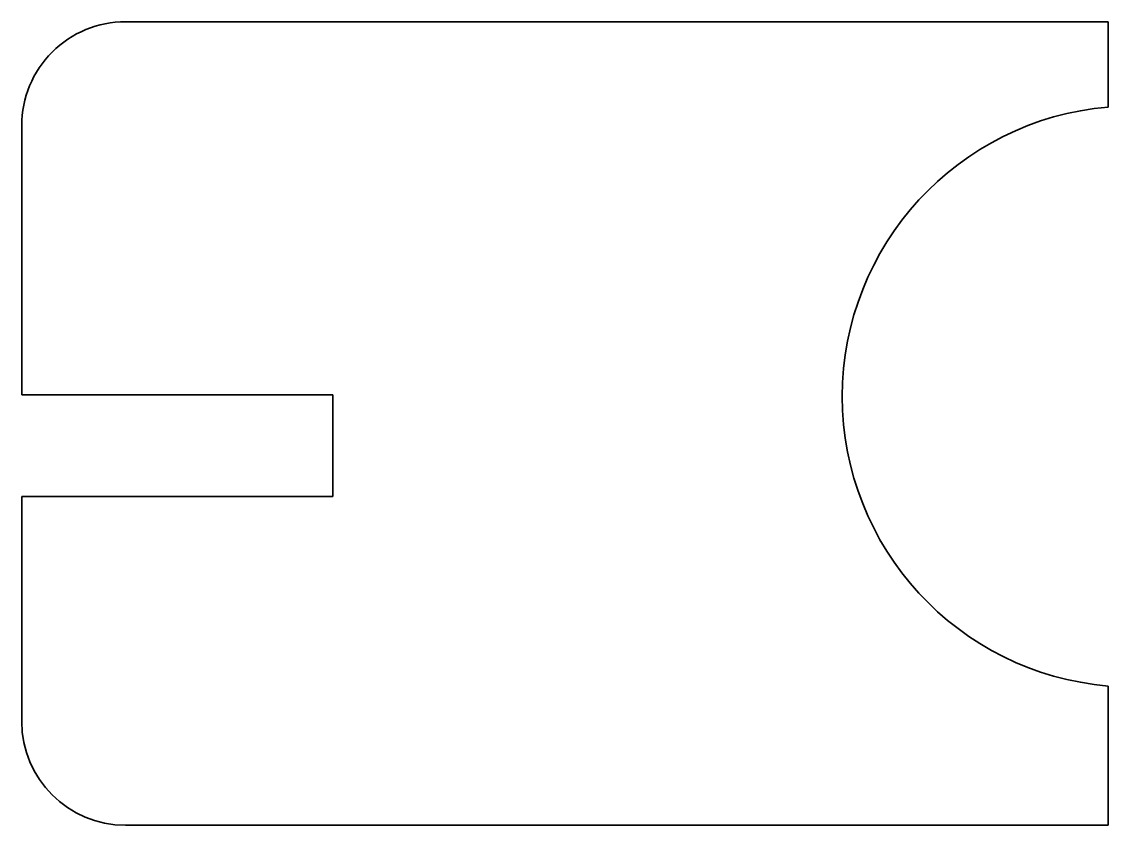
# Model space of a CAD drawing. Extents: x 183.8 to 236.2, y 129.1 to 167.9.
import ezdxf

# ---------------------------------------------------------------- set-up
doc = ezdxf.new("R2010")
doc.units = 0

msp = doc.modelspace()

# ---------------------------------------------------------------- linework, layer by layer
at = {"color": 7, "lineweight": 35}
for p, q in [((236.180664, 167.860931), (188.819351, 167.860931)), ((188.819351, 129.139069), (236.180664, 129.139069))]:
    msp.add_line(p, q, dxfattribs=at)
at = {"color": 7, "lineweight": 35, "ltscale": 0.102798}
msp.add_line((236.180664, 163.749023), (236.180664, 167.860931), dxfattribs=at)
at = {"color": 7, "lineweight": 35, "ltscale": 0.072674}
msp.add_line((183.819351, 162.860931), (183.819351, 159.953964), dxfattribs=at)
at = {"color": 7, "lineweight": 35, "ltscale": 0.251653}
msp.add_line((183.819351, 159.953964), (183.819351, 149.887833), dxfattribs=at)
at = {"color": 7, "lineweight": 35, "ltscale": 0.375}
for p, q in [((183.819351, 149.887833), (198.819351, 149.887833)), ((198.819351, 144.987839), (183.819351, 144.987839))]:
    msp.add_line(p, q, dxfattribs=at)
at = {"color": 7, "lineweight": 35, "ltscale": 0.1225}
msp.add_line((198.819351, 149.887833), (198.819351, 144.987839), dxfattribs=at)
at = {"color": 7, "lineweight": 35, "ltscale": 0.271219}
msp.add_line((183.819351, 144.987839), (183.819351, 134.139069), dxfattribs=at)
at = {"color": 7, "lineweight": 35, "ltscale": 0.167753}
msp.add_line((236.180664, 129.139069), (236.180664, 135.849182), dxfattribs=at)
at = {"color": 7, "lineweight": 35}
for centre, radius, start, end in [((188.819351, 162.860931), 5, 90.000003, 180.000005), ((237.363739, 149.799103), 14, 94.847579, 265.152421), ((188.819351, 134.139069), 5, 180.000005, 269.999997)]:
    msp.add_arc(centre, radius, start, end, dxfattribs=at)

doc.saveas('drawing.dxf')
